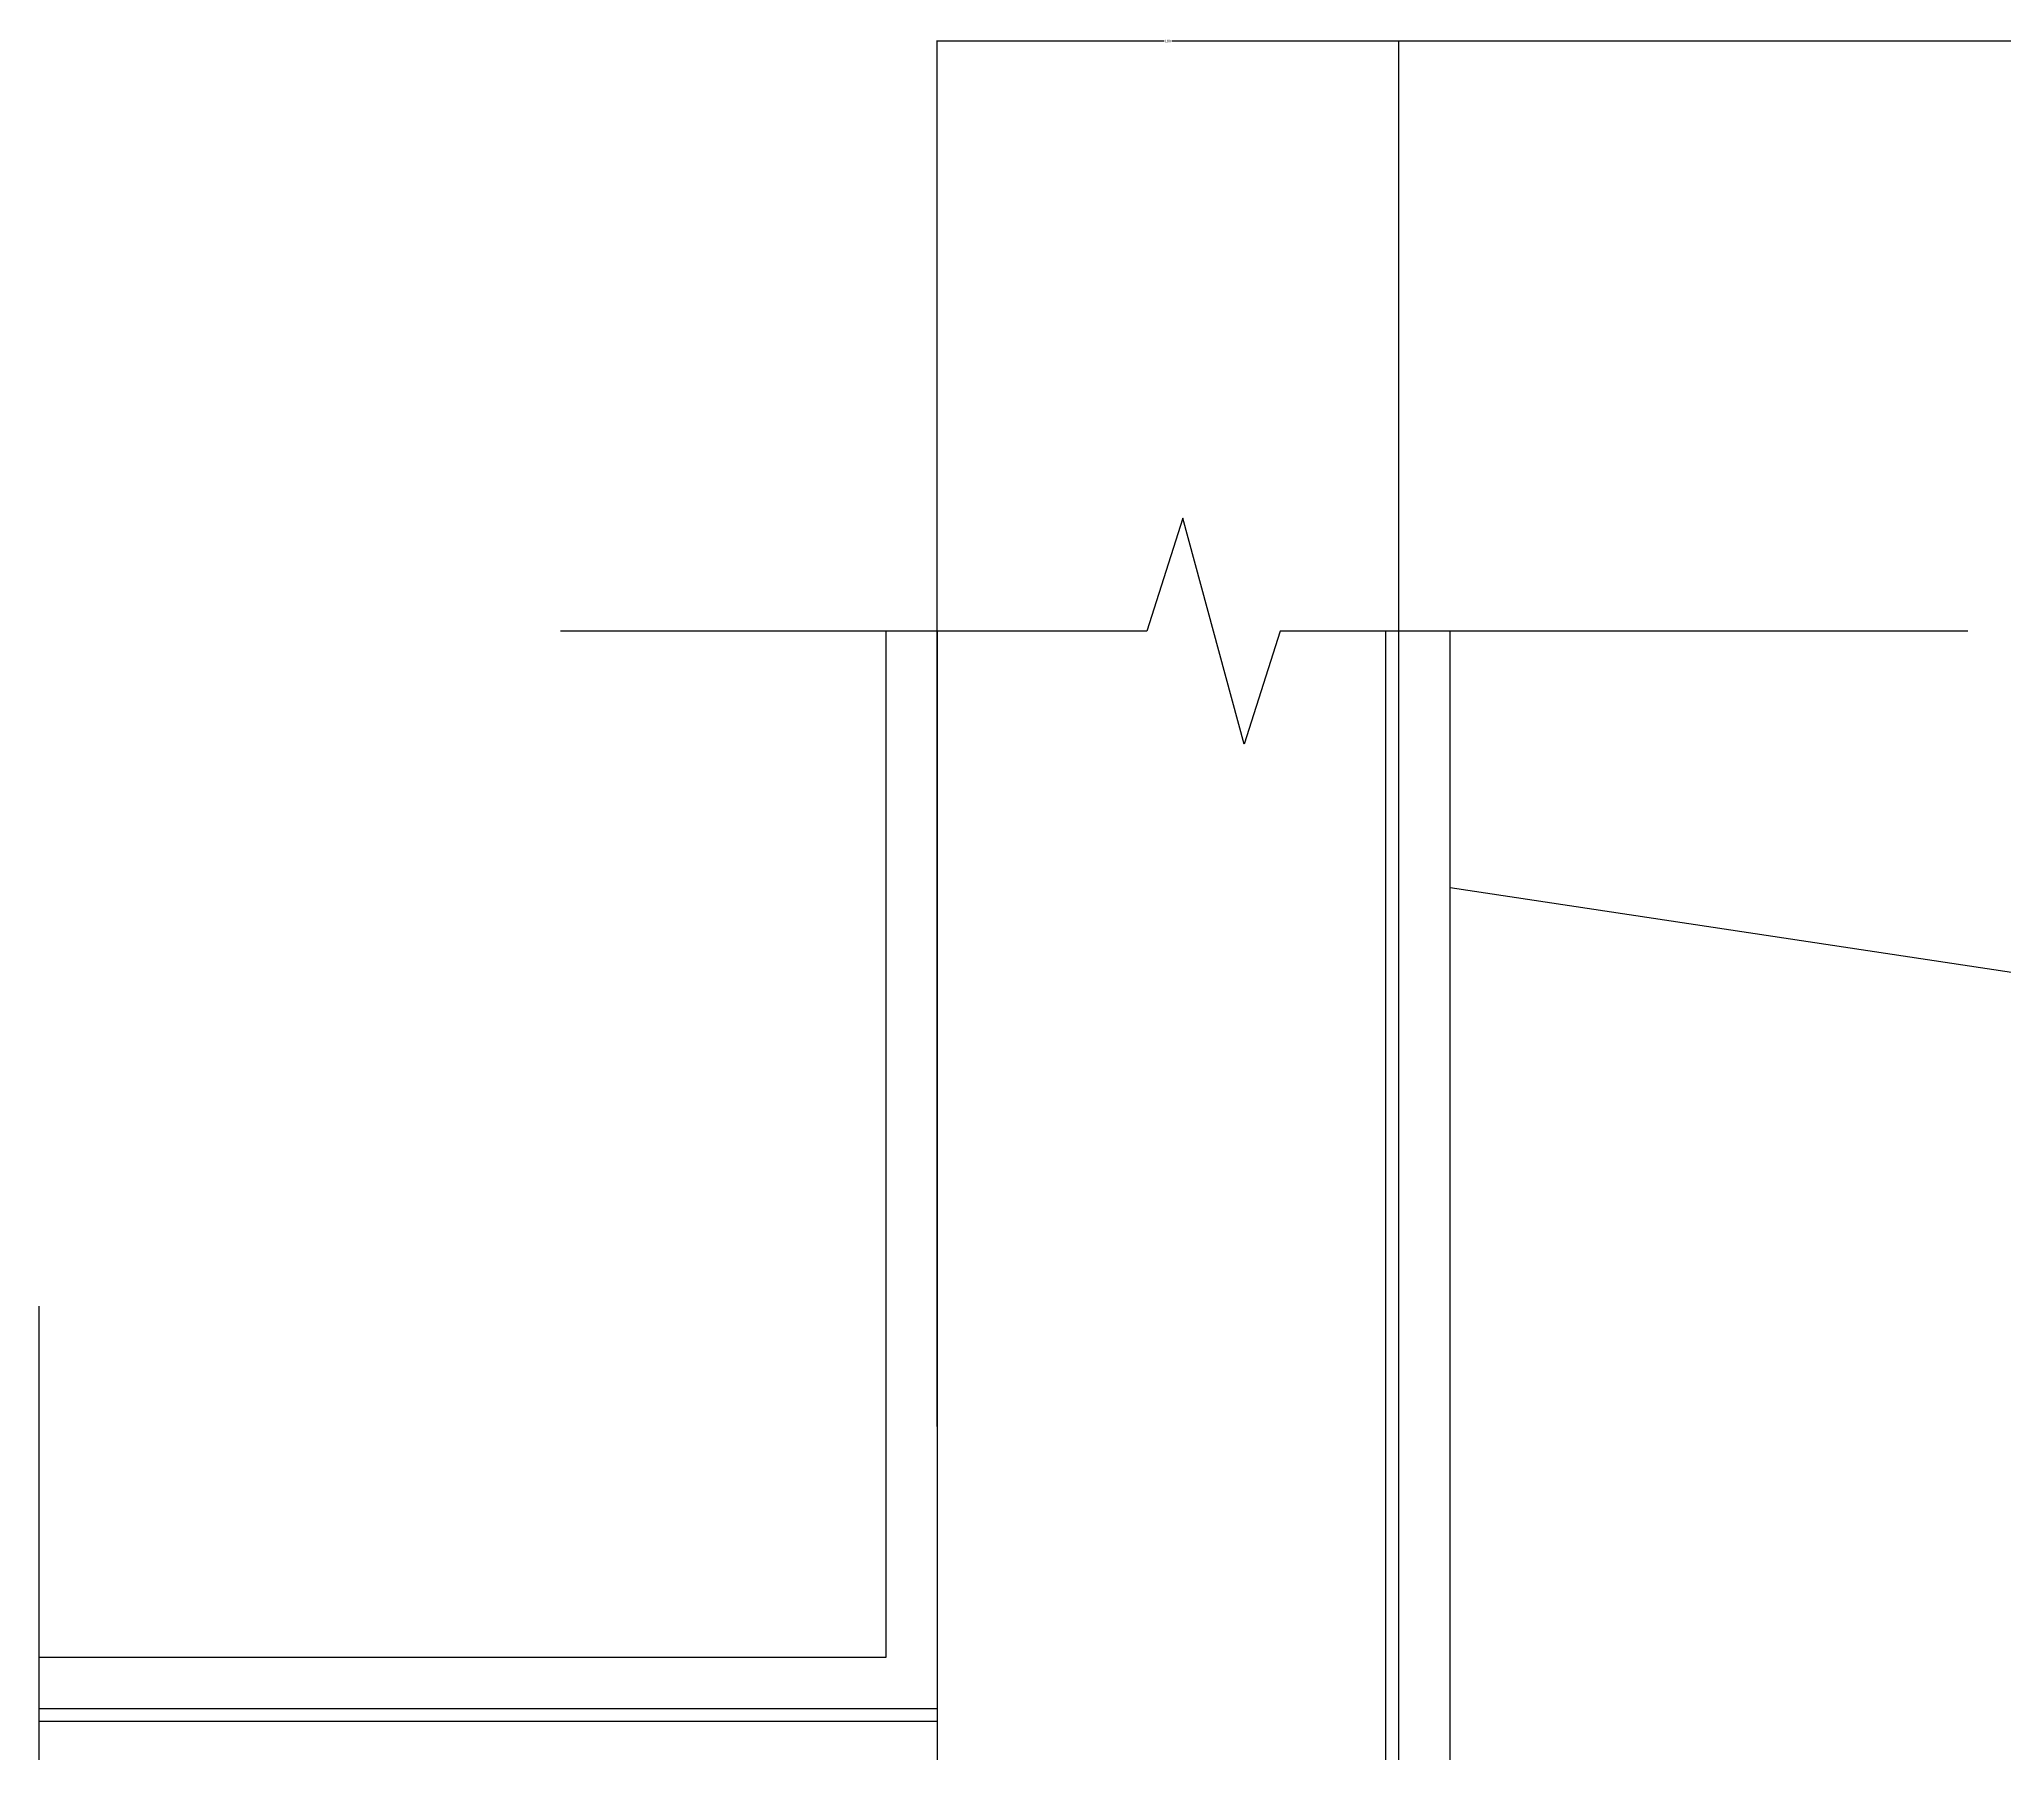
# Model space of a CAD drawing. Header units: metres. Extents: x 1826 to 6641, y 264 to 2401.
# Drawn here: x 4370 to 5136, y 1732 to 2401 of the extents above; entities that cross this region are included whole.
import ezdxf

# ---------------------------------------------------------------- set-up
doc = ezdxf.new("R2010")
doc.units = ezdxf.units.M
for name, color, linetype in [('LM', 141, 'Continuous'), ('OTHER', 7, 'Continuous'), ('PUB_DIM', 3, 'Continuous'), ('PUB_WALL', 7, 'Continuous'), ('S_DOTE', 1, 'Continuous'), ('S_WALL', 7, 'Continuous')]:
    doc.layers.add(name, color=color, linetype=linetype)
doc.dimstyles.get("Standard").update_dxf_attribs({"dimtxt": 2.5, "dimasz": 2.5, "dimexe": 1.25, "dimexo": 0.625, "dimtad": 1, "dimcen": 2.5, "dimazin": 3, "dimtfac": 1, "dimtmove": 0, "dimatfit": 3})

# ---------------------------------------------------------------- blocks, each defined once
blk = doc.blocks.new('*D16')
for p, q in [((4808.5, 2400), (4719.75, 2400)), ((4720, 1860), (4720, 2400)), ((4900.25, 2400), (4811.5, 2400)), ((4900, 1860), (4900, 2400))]:
    blk.add_line(p, q)
at = {"layer": 'Defpoints'}
for p in [(4900, 2400), (4720, 1860), (4900, 1860)]:
    blk.add_point(p, dxfattribs=at)
at = {"layer": 'PUB_DIM', "insert": (4810, 2400), "char_height": 1, "attachment_point": 5}
blk.add_mtext('180', dxfattribs=at)
blk = doc.blocks.new('*D17')
for p, q in [((5178.5, 2400), (4899.75, 2400)), ((4900, 1860), (4900, 2400)), ((5460.25, 2400), (5181.5, 2400)), ((5460, 1860), (5460, 2400))]:
    blk.add_line(p, q)
at = {"layer": 'Defpoints'}
for p in [(5460, 2400), (4900, 1860), (5460, 1860)]:
    blk.add_point(p, dxfattribs=at)
at = {"layer": 'PUB_DIM', "insert": (5180, 2400), "char_height": 1, "attachment_point": 5}
blk.add_mtext('560', dxfattribs=at)

msp = doc.modelspace()

# ---------------------------------------------------------------- hatches: boundary and pattern name
at = {"layer": 'LM'}
h = msp.add_hatch(dxfattribs=at)
h.set_pattern_fill('ANSI31', scale=500)
h.paths.add_polyline_path([(5580, 1600), (5700, 1600), (5700, 1700), (5460, 1700), (5460, 1300), (5580, 1300)])
h.paths.add_polyline_path([(4900, 2170), (4853.78, 2170), (4839.78, 2126), (4815.78, 2214), (4801.78, 2170), (4720, 2170), (4720, 1300), (4900, 1300)])

# ---------------------------------------------------------------- linework, layer by layer
for p, q in [((4700, 2170), (4700, 1770)), ((4920, 1320), (4920, 2170)), ((5780, 1940), (4920, 2070)), ((4700, 1770), (4370, 1770))]:
    msp.add_line(p, q, dxfattribs=at)
at = {"layer": 'OTHER'}
for p, q in [((4815.78, 2214), (4801.78, 2170)), ((4839.78, 2126), (4815.78, 2214)), ((4801.78, 2170), (4573.14, 2170)), ((4853.78, 2170), (4839.78, 2126)), ((5121.89, 2170), (4853.78, 2170)), ((5101.78, 2170), (4873.14, 2170)), ((4370, 1678.22), (4370, 1906.86))]:
    msp.add_line(p, q, dxfattribs=at)
at = {"layer": 'PUB_WALL'}
for points in [[(4720, 2170), (4720, 1300), (5890, 1300)], [(4895, 1300), (4895, 2170)], [(4720, 1745), (4370, 1745)]]:
    msp.add_lwpolyline(points, dxfattribs=at)
at = {"layer": 'S_DOTE'}
msp.add_line((4900, 1073.83), (4900, 2240), dxfattribs=at)
at = {"layer": 'S_WALL'}
for p, q in [((4720, 2170), (4720, 1300)), ((4900, 1300), (4900, 2170)), ((4720, 1750), (4370, 1750))]:
    msp.add_line(p, q, dxfattribs=at)

# ---------------------------------------------------------------- dimensions: what is measured, and where the dimension line sits
at = {"layer": 'PUB_DIM'}
for base, p1, p2, picture, middle in [((4900, 2400), (4900, 1860), (4720, 1860), '*D16', (4810, 2400)), ((5460, 2400), (5460, 1860), (4900, 1860), '*D17', (5180, 2400))]:
    dim = msp.add_linear_dim(base=base, p1=p1, p2=p2, dimstyle='Standard', dxfattribs=at)
    dim.commit()
    dim.dimension.update_dxf_attribs({"geometry": picture, "text_midpoint": middle})

doc.saveas('drawing.dxf')
